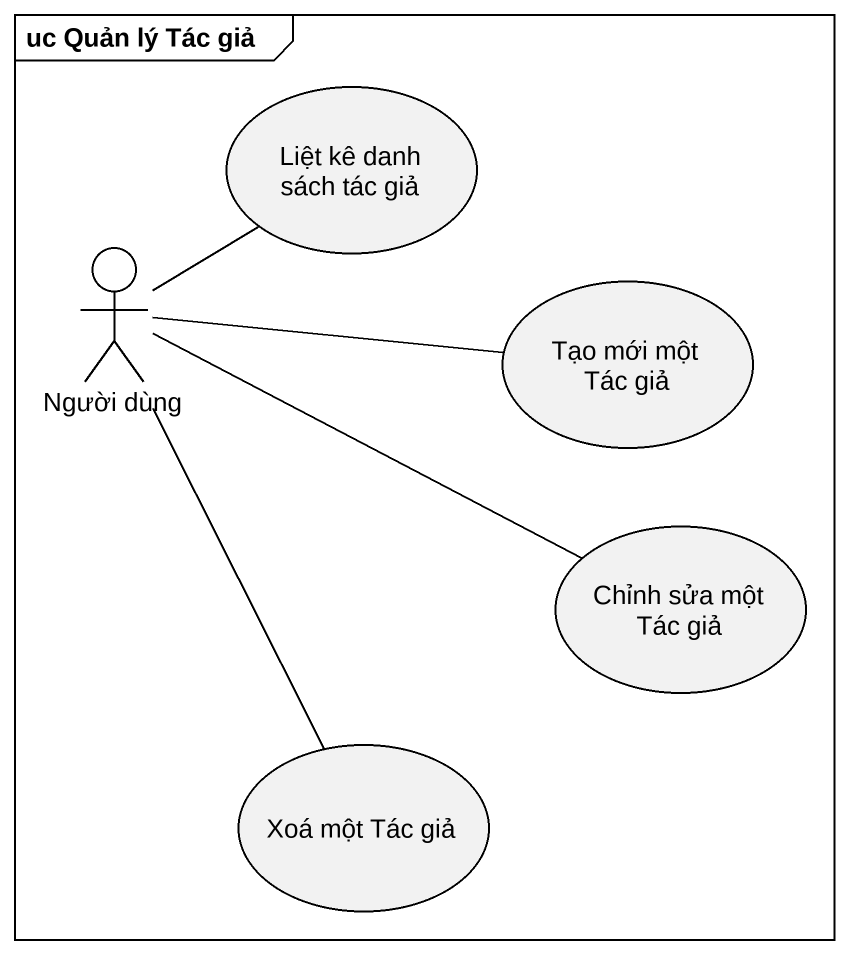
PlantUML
@startuml
mainframe uc Quản lý Tác giả
usecase "Liệt kê danh sách tác giả" as Liệt_kê_danh_sách_tác_giả
actor "Người dùng" as Người_dùng
usecase "Tạo mới một Tác giả" as Tạo_mới_một_Tác_giả
usecase "Chỉnh sửa một Tác giả" as Chỉnh_sửa_một_Tác_giả
usecase "Xoá một Tác giả" as Xoá_một_Tác_giả
Người_dùng -up- Liệt_kê_danh_sách_tác_giả
Người_dùng -right- Tạo_mới_một_Tác_giả
Người_dùng -right- Chỉnh_sửa_một_Tác_giả
Người_dùng -- Xoá_một_Tác_giả
@enduml
